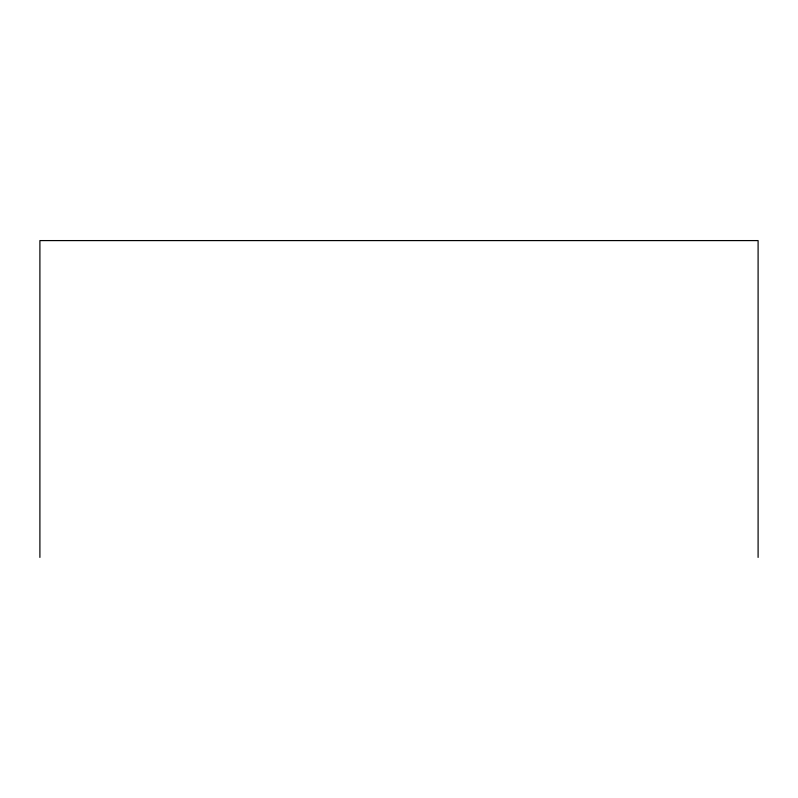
<?xml version="1.0" encoding="UTF-8"?>
<svg xmlns="http://www.w3.org/2000/svg" width="798" height="798" viewBox="0 0 798 798"><rect width="100%" height="100%" fill="white"/><g stroke="black" fill="none" stroke-linecap="round" stroke-linejoin="round"><path stroke-width="1.2" d="M758.1 557.413L758.1 240.587L39.9 240.587L39.9 557.413"/></g></svg>
